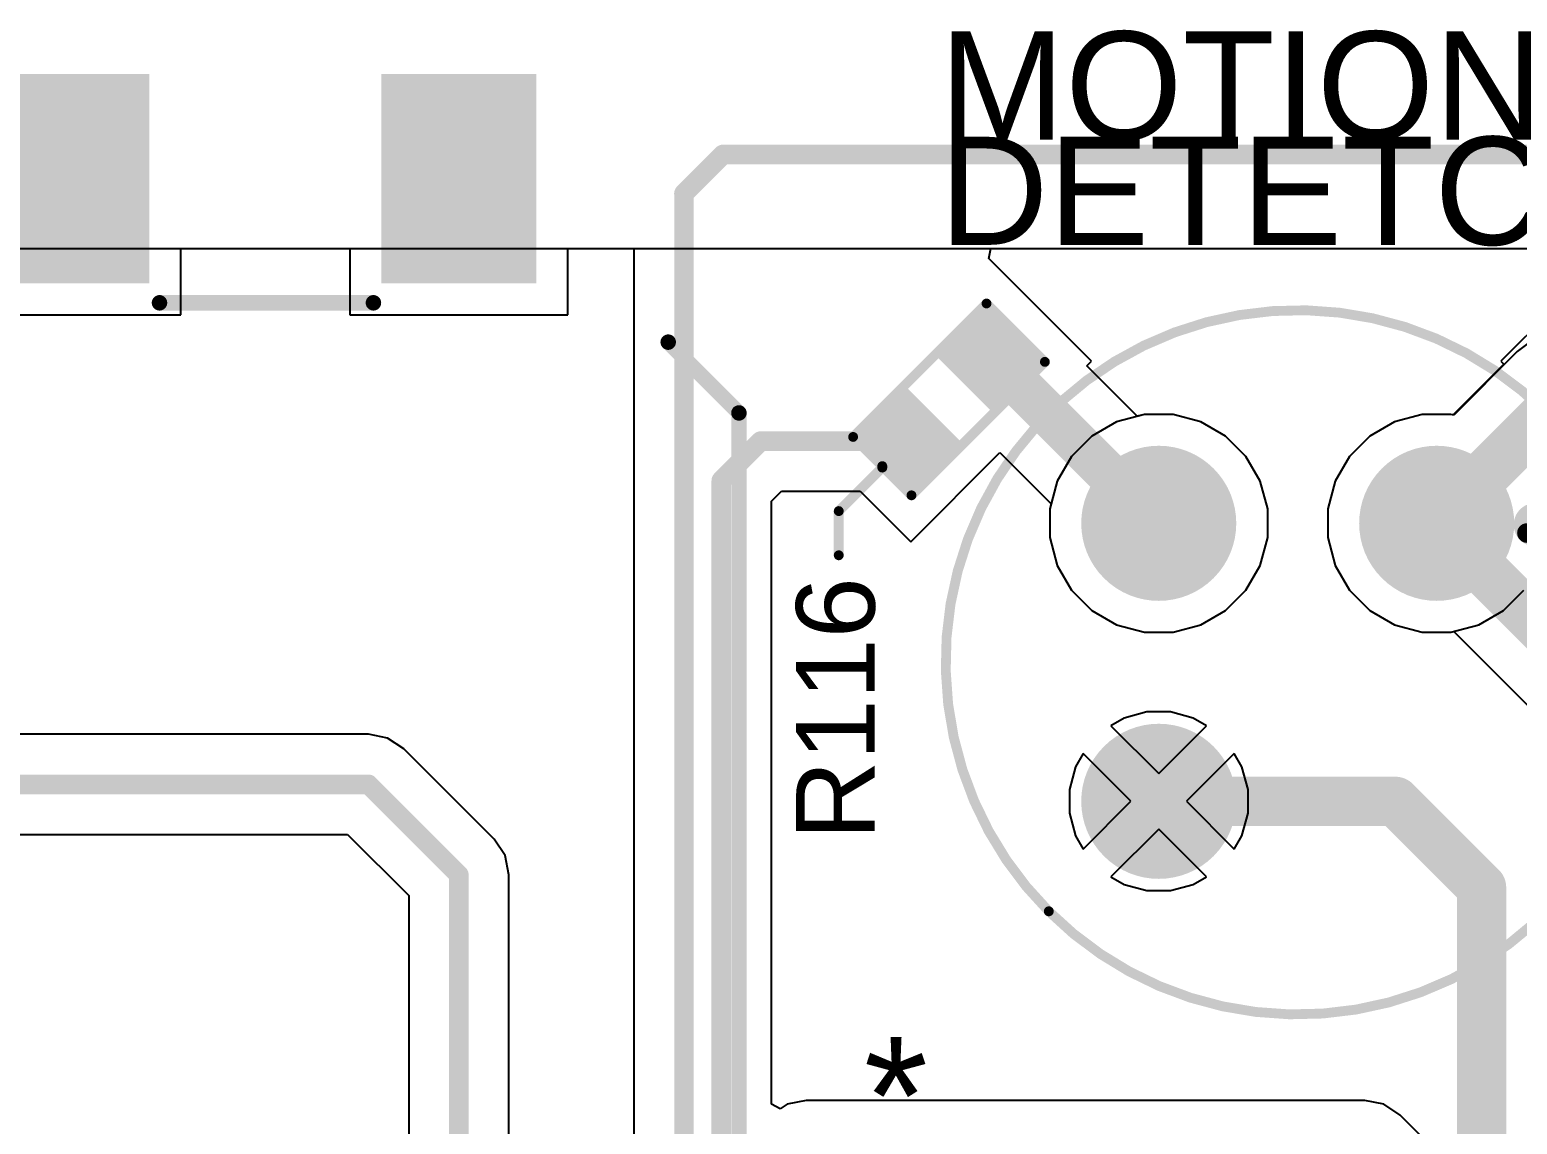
# Model space of a CAD drawing. Header units: millimetres. Extents: x -3 to 5437, y -3 to 5435.
# Drawn here: x 164.26 to 183.49, y 107.13 to 121.27 of the extents above; entities that cross this region are included whole.
import ezdxf

# ---------------------------------------------------------------- set-up
doc = ezdxf.new("R2010")
doc.units = ezdxf.units.MM
for name, color, linetype in [('BottomLayer', 5, 'Continuous'), ('BottomSolder', 6, 'Continuous'), ('MultiLayer', 9, 'Continuous'), ('PadHoleLayer', 156, 'Continuous'), ('TopLayer', 1, 'Continuous'), ('TopOverlay', 2, 'Continuous'), ('TopPaste', 8, 'Continuous'), ('TopSolder', 216, 'Continuous')]:
    doc.layers.add(name, color=color, linetype=linetype)
doc.styles.add('Arial', font='', dxfattribs={"height": 0.2})
doc.styles.get('Arial').set_extended_font_data('Arial')

# ---------------------------------------------------------------- blocks, each defined once
blk = doc.blocks.new('R___0603_253')
at = {"layer": 'TopLayer'}
for points in [[(-0.381, 0.4445), (-0.381, -0.4445), (-1.143, -0.4445), (-1.143, 0.4445)], [(1.143, 0.4445), (1.143, -0.4445), (0.381, -0.4445), (0.381, 0.4445)]]:
    blk.add_hatch(color=1, dxfattribs=at).paths.add_polyline_path(points)
at = {"layer": 'TopPaste'}
for points in [[(-0.381, 0.4445), (-0.381, -0.4445), (-1.143, -0.4445), (-1.143, 0.4445)], [(1.143, 0.4445), (1.143, -0.4445), (0.381, -0.4445), (0.381, 0.4445)]]:
    blk.add_hatch(color=8, dxfattribs=at).paths.add_polyline_path(points)
at = {"layer": 'TopSolder'}
for points in [[(-0.2794, 0.5461), (-0.2794, -0.5461), (-1.2446, -0.5461), (-1.2446, 0.5461)], [(1.2446, 0.5461), (1.2446, -0.5461), (0.2794, -0.5461), (0.2794, 0.5461)]]:
    blk.add_hatch(color=216, dxfattribs=at).paths.add_polyline_path(points)
at = {"layer": 'TopOverlay', "const_width": 0.127}
for points in [[(1.2192, 0.5334), (-1.2192, 0.5334)], [(-1.2192, -0.5334), (-1.2192, 0.5334)], [(1.2192, -0.5334), (1.2192, 0.5334)], [(1.2192, -0.5334), (-1.2192, -0.5334)]]:
    blk.add_lwpolyline(points, dxfattribs=at)
at = {"layer": 'TopOverlay', "const_width": 0.0635}
for points in [[(-1.25095, 0.5334, 1), (-1.18745, 0.5334, 1)], [(-1.25095, 0.5334, 1), (-1.18745, 0.5334, 1)], [(1.18745, 0.5334, 1), (1.25095, 0.5334, 1)], [(1.18745, 0.5334, 1), (1.25095, 0.5334, 1)], [(-1.25095, -0.5334, 1), (-1.18745, -0.5334, 1)], [(-1.25095, -0.5334, 1), (-1.18745, -0.5334, 1)], [(1.18745, -0.5334, 1), (1.25095, -0.5334, 1)], [(1.18745, -0.5334, 1), (1.25095, -0.5334, 1)]]:
    blk.add_lwpolyline(points, format="xyb", close=True, dxfattribs=at)
blk = doc.blocks.new('AS312_283')
at = {"layer": 'BottomLayer'}
h = blk.add_hatch(color=5, dxfattribs=at)
edge = h.paths.add_edge_path()
edge.add_arc((-2.54, 1.27), 0.9, 0, 360)
h = blk.add_hatch(color=5, dxfattribs=at)
edge = h.paths.add_edge_path()
edge.add_arc((2.54, 1.27), 0.9, 0, 360)
h = blk.add_hatch(color=5, dxfattribs=at)
edge = h.paths.add_edge_path()
edge.add_arc((0, -1.27), 0.9, 0, 360)
at = {"layer": 'BottomSolder'}
h = blk.add_hatch(color=6, dxfattribs=at)
edge = h.paths.add_edge_path()
edge.add_arc((-2.54, 1.27), 1.002, 0, 360)
h = blk.add_hatch(color=6, dxfattribs=at)
edge = h.paths.add_edge_path()
edge.add_arc((2.54, 1.27), 1.002, 0, 360)
h = blk.add_hatch(color=6, dxfattribs=at)
edge = h.paths.add_edge_path()
edge.add_arc((0, -1.27), 1.002, 0, 360)
at = {"layer": 'MultiLayer'}
h = blk.add_hatch(color=9, dxfattribs=at)
edge = h.paths.add_edge_path()
edge.add_arc((-2.54, 1.27), 0.9, 0, 360)
h = blk.add_hatch(color=9, dxfattribs=at)
edge = h.paths.add_edge_path()
edge.add_arc((2.54, 1.27), 0.9, 0, 360)
h = blk.add_hatch(color=9, dxfattribs=at)
edge = h.paths.add_edge_path()
edge.add_arc((0, -1.27), 0.9, 0, 360)
at = {"layer": 'PadHoleLayer'}
h = blk.add_hatch(color=156, dxfattribs=at)
edge = h.paths.add_edge_path()
edge.add_arc((-2.54, 1.27), 0.45, 0, 360)
h = blk.add_hatch(color=156, dxfattribs=at)
edge = h.paths.add_edge_path()
edge.add_arc((2.54, 1.27), 0.45, 0, 360)
h = blk.add_hatch(color=156, dxfattribs=at)
edge = h.paths.add_edge_path()
edge.add_arc((0, -1.27), 0.45, 0, 360)
at = {"layer": 'TopLayer'}
h = blk.add_hatch(color=1, dxfattribs=at)
edge = h.paths.add_edge_path()
edge.add_arc((-2.54, 1.27), 0.9, 0, 360)
h = blk.add_hatch(color=1, dxfattribs=at)
edge = h.paths.add_edge_path()
edge.add_arc((2.54, 1.27), 0.9, 0, 360)
h = blk.add_hatch(color=1, dxfattribs=at)
edge = h.paths.add_edge_path()
edge.add_arc((0, -1.27), 0.9, 0, 360)
at = {"layer": 'TopSolder'}
h = blk.add_hatch(color=216, dxfattribs=at)
edge = h.paths.add_edge_path()
edge.add_arc((-2.54, 1.27), 1.002, 0, 360)
h = blk.add_hatch(color=216, dxfattribs=at)
edge = h.paths.add_edge_path()
edge.add_arc((2.54, 1.27), 1.002, 0, 360)
h = blk.add_hatch(color=216, dxfattribs=at)
edge = h.paths.add_edge_path()
edge.add_arc((0, -1.27), 1.002, 0, 360)
at = {"layer": 'TopOverlay'}
for points, const_width in [([(4.55, 1.27, 1), (-4.55, 1.27, 1)], 0.127), ([(-3.503, 5.448, 1), (-3.439, 5.448, 1)], 0.0635), ([(-3.503, 5.448, 1), (-3.439, 5.448, 1)], 0.0635), ([(-2.879, 4.824, 1), (-2.815, 4.824, 1)], 0.0635), ([(-4.21, 4.741, 1), (-4.147, 4.741, 1)], 0.0635), ([(-4.21, 4.741, 1), (-4.146, 4.741, 1)], 0.0635), ([(-3.588, 4.115, 1), (-3.524, 4.115, 1)], 0.0635), ([(-3.277, 2.184, 1), (-3.581, 2.184, 1)], 0.254), ([(-3.645, 2.184, 1), (-3.518, 2.184, 1)], 0.127), ([(-3.34, 2.184, 1), (-3.213, 2.184, 1)], 0.127), ([(-4.582, 1.27, 1), (-4.518, 1.27, 1)], 0.0635), ([(4.518, 1.27, 1), (4.582, 1.27, 1)], 0.0635)]:
    blk.add_lwpolyline(points, format="xyb", close=True, dxfattribs=dict(at, const_width=const_width))
at = {"layer": 'TopOverlay', "const_width": 0.127}
for points in [[(-3.471, 5.448), (-4.178, 4.741)], [(-2.847, 4.824), (-3.471, 5.448)], [(-3.556, 4.115), (-4.179, 4.741)]]:
    blk.add_lwpolyline(points, dxfattribs=at)
blk = doc.blocks.new('TL3300CF160Q_420')
at = {"layer": 'TopLayer'}
for points in [[(-6.5, 1.6), (-9, 1.6), (-9, 3.4), (-6.5, 3.4)], [(9, 1.6), (6.5, 1.6), (6.5, 3.4), (9, 3.4)], [(-6.5, -3.4), (-9, -3.4), (-9, -1.6), (-6.5, -1.6)], [(9, -3.4), (6.5, -3.4), (6.5, -1.6), (9, -1.6)]]:
    blk.add_hatch(color=1, dxfattribs=at).paths.add_polyline_path(points)
at = {"layer": 'TopPaste'}
for points in [[(-6.5, 1.6), (-9, 1.6), (-9, 3.4), (-6.5, 3.4)], [(9, 1.6), (6.5, 1.6), (6.5, 3.4), (9, 3.4)], [(-6.5, -3.4), (-9, -3.4), (-9, -1.6), (-6.5, -1.6)], [(9, -3.4), (6.5, -3.4), (6.5, -1.6), (9, -1.6)]]:
    blk.add_hatch(color=8, dxfattribs=at).paths.add_polyline_path(points)
at = {"layer": 'TopSolder'}
for points in [[(-6.398, 1.498), (-9.102, 1.498), (-9.102, 3.502), (-6.398, 3.502)], [(9.102, 1.498), (6.398, 1.498), (6.398, 3.502), (9.102, 3.502)], [(-6.398, -3.502), (-9.102, -3.502), (-9.102, -1.498), (-6.398, -1.498)], [(9.102, -3.502), (6.398, -3.502), (6.398, -1.498), (9.102, -1.498)]]:
    blk.add_hatch(color=216, dxfattribs=at).paths.add_polyline_path(points)
at = {"layer": 'TopOverlay', "const_width": 0.2}
for points in [[(-4.724, 6.121), (-5.639, 5.207)], [(-4.724, 6.121), (4.724, 6.121)], [(4.724, 6.121), (5.639, 5.207)], [(-6.121, 1.342), (-6.121, -1.295)], [(6.147, 1.368), (6.147, -1.397)], [(-5.639, -5.207), (-4.724, -6.121)], [(5.639, -5.207), (4.724, -6.121)], [(-4.724, -6.121), (4.724, -6.121)]]:
    blk.add_lwpolyline(points, dxfattribs=at)
at = {"layer": 'TopOverlay'}
for points, const_width in [([(-4.774, 6.121, 1), (-4.674, 6.121, 1)], 0.1), ([(-4.774, 6.121, 1), (-4.674, 6.121, 1)], 0.1), ([(4.674, 6.121, 1), (4.774, 6.121, 1)], 0.1), ([(4.674, 6.121, 1), (4.774, 6.121, 1)], 0.1), ([(-5.689, 5.207, 1), (-5.589, 5.207, 1)], 0.1), ([(5.589, 5.207, 1), (5.689, 5.207, 1)], 0.1), ([(-8.43, 0.993, 1), (-8.97, 0.993, 1)], 0.254), ([(-6.171, 1.342, 1), (-6.071, 1.342, 1)], 0.1), ([(6.097, 1.368, 1), (6.197, 1.368, 1)], 0.1), ([(-9.034, 0.993, 1), (-8.907, 0.993, 1)], 0.127), ([(-8.494, 0.993, 1), (-8.367, 0.993, 1)], 0.127), ([(-6.171, -1.295, 1), (-6.071, -1.295, 1)], 0.1), ([(6.097, -1.397, 1), (6.197, -1.397, 1)], 0.1), ([(-5.689, -5.207, 1), (-5.589, -5.207, 1)], 0.1), ([(5.589, -5.207, 1), (5.689, -5.207, 1)], 0.1), ([(-4.774, -6.121, 1), (-4.674, -6.121, 1)], 0.1), ([(-4.774, -6.121, 1), (-4.674, -6.121, 1)], 0.1), ([(4.674, -6.121, 1), (4.774, -6.121, 1)], 0.1), ([(4.674, -6.121, 1), (4.774, -6.121, 1)], 0.1)]:
    blk.add_lwpolyline(points, format="xyb", close=True, dxfattribs=dict(at, const_width=const_width))

msp = doc.modelspace()

# ---------------------------------------------------------------- linework, layer by layer
at = {"layer": 'BottomLayer'}
for p, q in [((96.214, 118.443), (196.692, 118.443)), ((183.488, 117.112), (182.669, 116.293)), ((183.66, 117.244), (183.488, 117.112)), ((178.312, 116.206), (177.991, 116.021)), ((178.67, 116.302), (178.312, 116.206)), ((179.041, 116.302), (178.67, 116.302)), ((179.399, 116.206), (179.041, 116.302)), ((179.72, 116.021), (179.399, 116.206)), ((181.904, 116.206), (181.583, 116.021)), ((182.262, 116.302), (181.904, 116.206)), ((182.633, 116.302), (182.262, 116.302)), ((182.669, 116.293), (182.633, 116.302)), ((177.991, 116.021), (177.729, 115.759)), ((179.982, 115.759), (179.72, 116.021)), ((181.583, 116.021), (181.321, 115.759)), ((177.729, 115.759), (177.544, 115.438)), ((180.168, 115.438), (179.982, 115.759)), ((181.321, 115.759), (181.136, 115.438)), ((177.544, 115.438), (177.448, 115.08)), ((180.264, 115.08), (180.168, 115.438)), ((181.136, 115.438), (181.04, 115.08)), ((177.448, 115.08), (177.448, 114.709)), ((180.264, 114.709), (180.264, 115.08)), ((181.04, 115.08), (181.04, 114.709)), ((177.448, 114.709), (177.544, 114.351)), ((180.168, 114.351), (180.264, 114.709)), ((181.04, 114.709), (181.136, 114.351)), ((177.544, 114.351), (177.729, 114.03)), ((179.982, 114.03), (180.168, 114.351)), ((181.136, 114.351), (181.321, 114.03)), ((177.729, 114.03), (177.991, 113.768)), ((179.72, 113.768), (179.982, 114.03)), ((181.321, 114.03), (181.583, 113.768)), ((183.312, 113.768), (183.574, 114.03)), ((177.991, 113.768), (178.312, 113.582)), ((179.399, 113.582), (179.72, 113.768)), ((181.583, 113.768), (181.904, 113.582)), ((182.991, 113.582), (183.312, 113.768)), ((178.312, 113.582), (178.67, 113.486)), ((178.67, 113.486), (179.041, 113.486)), ((179.041, 113.486), (179.399, 113.582)), ((181.904, 113.582), (182.262, 113.486)), ((182.262, 113.486), (182.633, 113.486)), ((182.633, 113.486), (182.991, 113.582)), ((178.41, 112.378), (178.238, 112.278)), ((178.238, 112.278), (178.856, 111.661)), ((178.704, 112.456), (178.41, 112.378)), ((179.007, 112.456), (178.704, 112.456)), ((178.856, 111.661), (179.473, 112.278)), ((179.301, 112.378), (179.007, 112.456)), ((179.473, 112.278), (179.301, 112.378)), ((177.879, 111.919), (177.78, 111.748)), ((178.496, 111.302), (177.879, 111.919)), ((179.832, 111.919), (179.215, 111.302)), ((179.931, 111.748), (179.832, 111.919)), ((177.78, 111.748), (177.702, 111.454)), ((180.01, 111.454), (179.931, 111.748)), ((177.702, 111.454), (177.702, 111.15)), ((180.01, 111.15), (180.01, 111.454)), ((177.702, 111.15), (177.78, 110.857)), ((177.879, 110.685), (178.496, 111.302)), ((179.215, 111.302), (179.832, 110.685)), ((179.931, 110.857), (180.01, 111.15)), ((178.856, 110.943), (178.238, 110.326)), ((179.473, 110.326), (178.856, 110.943)), ((177.78, 110.857), (177.879, 110.685)), ((179.832, 110.685), (179.931, 110.857)), ((178.238, 110.326), (178.41, 110.227)), ((178.41, 110.227), (178.704, 110.148)), ((179.007, 110.148), (179.301, 110.227)), ((179.301, 110.227), (179.473, 110.326)), ((178.704, 110.148), (179.007, 110.148))]:
    msp.add_line(p, q, dxfattribs=at)
at = {"layer": 'BottomLayer', "const_width": 0.635}
msp.add_lwpolyline([(182.448, 114.894), (184.077, 116.523)], dxfattribs=at)
at = {"layer": 'BottomLayer', "const_width": 0.318}
msp.add_lwpolyline([(182.289, 114.894, 1), (182.606, 114.894, 1)], format="xyb", close=True, dxfattribs=at)
at = {"layer": 'TopLayer'}
for p, q in [((166.217, 117.588), (166.217, 118.443)), ((166.217, 118.443), (168.401, 118.443)), ((168.401, 118.443), (168.401, 117.588)), ((171.217, 117.588), (171.217, 118.443)), ((171.217, 118.443), (172.072, 118.443)), ((172.072, 118.443), (172.072, 104.199)), ((176.658, 118.316), (176.685, 118.443)), ((176.685, 118.443), (184.582, 118.443)), ((177.986, 116.989), (176.658, 118.316)), ((184.608, 118.316), (183.279, 116.988)), ((163.401, 117.588), (166.217, 117.588)), ((168.401, 117.588), (171.217, 117.588)), ((177.927, 116.93), (177.986, 116.989)), ((178.579, 116.278), (177.927, 116.93)), ((183.317, 116.95), (182.662, 116.295)), ((183.279, 116.988), (183.317, 116.95)), ((178.67, 116.302), (178.579, 116.278)), ((179.041, 116.302), (178.67, 116.302)), ((179.399, 116.206), (179.041, 116.302)), ((179.72, 116.021), (179.399, 116.206)), ((181.904, 116.206), (181.583, 116.021)), ((182.262, 116.302), (181.904, 116.206)), ((182.633, 116.302), (182.262, 116.302)), ((182.662, 116.295), (182.633, 116.302)), ((179.982, 115.759), (179.72, 116.021)), ((181.583, 116.021), (181.321, 115.759)), ((175.651, 114.654), (176.804, 115.807)), ((176.804, 115.807), (177.465, 115.145)), ((180.168, 115.438), (179.982, 115.759)), ((181.321, 115.759), (181.136, 115.438)), ((180.264, 115.08), (180.168, 115.438)), ((181.136, 115.438), (181.04, 115.08)), ((173.85, 115.179), (173.98, 115.309)), ((173.85, 107.388), (173.85, 115.179)), ((173.98, 115.309), (174.996, 115.309)), ((174.996, 115.309), (175.651, 114.654)), ((177.465, 115.145), (177.448, 115.08)), ((177.448, 115.08), (177.448, 114.709)), ((180.264, 114.709), (180.264, 115.08)), ((181.04, 115.08), (181.04, 114.709)), ((177.448, 114.709), (177.544, 114.351)), ((180.168, 114.351), (180.264, 114.709)), ((181.04, 114.709), (181.136, 114.351)), ((177.544, 114.351), (177.729, 114.03)), ((179.982, 114.03), (180.168, 114.351)), ((181.136, 114.351), (181.321, 114.03)), ((177.729, 114.03), (177.991, 113.768)), ((179.72, 113.768), (179.982, 114.03)), ((181.321, 114.03), (181.583, 113.768)), ((177.991, 113.768), (178.312, 113.582)), ((179.399, 113.582), (179.72, 113.768)), ((181.583, 113.768), (181.904, 113.582)), ((178.312, 113.582), (178.67, 113.486)), ((178.67, 113.486), (179.041, 113.486)), ((179.041, 113.486), (179.399, 113.582)), ((181.904, 113.582), (182.262, 113.486)), ((182.262, 113.486), (182.633, 113.486)), ((182.633, 113.486), (182.669, 113.496)), ((182.669, 113.496), (183.949, 112.215)), ((178.41, 112.378), (178.238, 112.278)), ((178.238, 112.278), (178.856, 111.661)), ((178.704, 112.456), (178.41, 112.378)), ((179.007, 112.456), (178.704, 112.456)), ((178.856, 111.661), (179.473, 112.278)), ((179.301, 112.378), (179.007, 112.456)), ((179.473, 112.278), (179.301, 112.378)), ((168.641, 112.168), (112.668, 112.168)), ((168.889, 112.119), (168.641, 112.168)), ((169.099, 111.979), (168.889, 112.119)), ((170.267, 110.811), (169.099, 111.979)), ((177.879, 111.919), (177.78, 111.748)), ((178.496, 111.302), (177.879, 111.919)), ((179.832, 111.919), (179.215, 111.302)), ((179.931, 111.748), (179.832, 111.919)), ((177.78, 111.748), (177.702, 111.454)), ((180.01, 111.454), (179.931, 111.748)), ((177.702, 111.454), (177.702, 111.15)), ((180.01, 111.15), (180.01, 111.454)), ((177.702, 111.15), (177.78, 110.857)), ((177.879, 110.685), (178.496, 111.302)), ((179.215, 111.302), (179.832, 110.685)), ((179.931, 110.857), (180.01, 111.15)), ((178.856, 110.943), (178.238, 110.326)), ((179.473, 110.326), (178.856, 110.943)), ((132.804, 110.873), (168.373, 110.873)), ((168.373, 110.873), (169.162, 110.085)), ((170.407, 110.601), (170.267, 110.811)), ((177.78, 110.857), (177.879, 110.685)), ((179.832, 110.685), (179.931, 110.857)), ((170.457, 110.353), (170.407, 110.601)), ((170.457, 105.604), (170.457, 110.353)), ((178.238, 110.326), (178.41, 110.227)), ((178.41, 110.227), (178.704, 110.148)), ((179.007, 110.148), (179.301, 110.227)), ((179.301, 110.227), (179.473, 110.326)), ((169.162, 110.085), (169.162, 105.604)), ((178.704, 110.148), (179.007, 110.148)), ((173.962, 107.328), (173.85, 107.388)), ((174.052, 107.389), (173.962, 107.328)), ((174.3, 107.438), (174.052, 107.389)), ((181.519, 107.438), (174.3, 107.438)), ((181.767, 107.389), (181.519, 107.438)), ((181.977, 107.248), (181.767, 107.389)), ((182.547, 106.678), (181.977, 107.248))]:
    msp.add_line(p, q, dxfattribs=at)
for points, const_width in [([(172.72, 119.155), (173.225, 119.66)], 0.254), ([(173.225, 119.66), (187.83, 119.66)], 0.254), ([(172.72, 99.427), (172.72, 119.155)], 0.254), ([(176.684, 117.034), (176.7, 117.034)], 0.559), ([(176.7, 117.034), (178.839, 114.894)], 0.559), ([(182.448, 114.903), (184.577, 117.032)], 0.635), ([(173.202, 115.447), (173.711, 115.956)], 0.254), ([(173.711, 115.956), (175.606, 115.956)], 0.254), ([(173.202, 99.227), (173.202, 115.447)], 0.254), ([(178.839, 114.894), (178.856, 114.894)], 0.559), ([(182.448, 114.894), (182.448, 114.903)], 0.635), ([(182.448, 114.894), (184.782, 112.56)], 0.635), ([(112.668, 111.521), (168.641, 111.521)], 0.254), ([(168.641, 111.521), (169.809, 110.353)], 0.254), ([(178.856, 111.302), (181.915, 111.302)], 0.635), ([(181.915, 111.302), (183.029, 110.189)], 0.635), ([(169.809, 103.846), (169.809, 110.353)], 0.254), ([(183.029, 104.937), (183.029, 110.189)], 0.635)]:
    msp.add_lwpolyline(points, dxfattribs=dict(at, const_width=const_width))
for points, const_width in [([(173.161, 119.66, 1), (173.288, 119.66, 1)], 0.127), ([(173.161, 119.66, 1), (173.288, 119.66, 1)], 0.127), ([(172.656, 119.155, 1), (172.783, 119.155, 1)], 0.127), ([(172.656, 119.155, 1), (172.783, 119.155, 1)], 0.127), ([(176.544, 117.034, 1), (176.823, 117.034, 1)], 0.279), ([(176.56, 117.034, 1), (176.84, 117.034, 1)], 0.279), ([(176.56, 117.034, 1), (176.84, 117.034, 1)], 0.279), ([(173.648, 115.956, 1), (173.775, 115.956, 1)], 0.127), ([(173.648, 115.956, 1), (173.775, 115.956, 1)], 0.127), ([(175.543, 115.956, 1), (175.67, 115.956, 1)], 0.127), ([(173.139, 115.447, 1), (173.266, 115.447, 1)], 0.127), ([(173.139, 115.447, 1), (173.266, 115.447, 1)], 0.127), ([(178.7, 114.894, 1), (178.979, 114.894, 1)], 0.279), ([(178.7, 114.894, 1), (178.979, 114.894, 1)], 0.279), ([(178.716, 114.894, 1), (178.995, 114.894, 1)], 0.279), ([(182.289, 114.903, 1), (182.606, 114.903, 1)], 0.318), ([(182.289, 114.903, 1), (182.606, 114.903, 1)], 0.318), ([(182.289, 114.894, 1), (182.606, 114.894, 1)], 0.318), ([(182.289, 114.894, 1), (182.606, 114.894, 1)], 0.318), ([(168.578, 111.521, 1), (168.705, 111.521, 1)], 0.127), ([(168.578, 111.521, 1), (168.705, 111.521, 1)], 0.127), ([(178.697, 111.302, 1), (179.014, 111.302, 1)], 0.318), ([(181.757, 111.302, 1), (182.074, 111.302, 1)], 0.318), ([(181.757, 111.302, 1), (182.074, 111.302, 1)], 0.318), ([(169.746, 110.353, 1), (169.873, 110.353, 1)], 0.127), ([(169.746, 110.353, 1), (169.873, 110.353, 1)], 0.127), ([(182.87, 110.189, 1), (183.188, 110.189, 1)], 0.318), ([(182.87, 110.189, 1), (183.188, 110.189, 1)], 0.318)]:
    msp.add_lwpolyline(points, format="xyb", close=True, dxfattribs=dict(at, const_width=const_width))
at = {"layer": 'TopOverlay', "const_width": 0.127}
for points in [[(174.72, 115.052), (175.283, 115.614)], [(175.283, 115.614), (175.283, 115.633)], [(174.72, 114.481), (174.72, 115.052)]]:
    msp.add_lwpolyline(points, dxfattribs=at)
at = {"layer": 'TopOverlay', "const_width": 0.0635}
for points in [[(175.251, 115.633, 1), (175.315, 115.633, 1)], [(175.251, 115.614, 1), (175.315, 115.614, 1)], [(175.251, 115.614, 1), (175.315, 115.614, 1)], [(174.688, 115.052, 1), (174.752, 115.052, 1)], [(174.688, 115.052, 1), (174.752, 115.052, 1)], [(174.688, 114.481, 1), (174.752, 114.481, 1)]]:
    msp.add_lwpolyline(points, format="xyb", close=True, dxfattribs=at)

# ---------------------------------------------------------------- block references
for name, p, rotation in [('TL3300CF160Q_420', (167.309, 111.596), 90), ('AS312_283', (179.754, 113.996), 225), ('R___0603_253', (176.145, 116.495), 225)]:
    msp.add_blockref(name, p, dxfattribs=dict(rotation=rotation))

# ---------------------------------------------------------------- texts
at = {"layer": 'TopOverlay', "style": 'Arial'}
for s, height, rotation, p in [('MOTION', 1.397, 360, (176.021, 119.853)), ('DETETCTION', 1.397, 360, (176.021, 118.492)), ('R116', 1.016, 90, (175.185, 110.804))]:
    msp.add_text(s, height=height, rotation=rotation, dxfattribs=at).set_placement(p)
msp.add_text('*', height=1.524, dxfattribs=at).set_placement((175.044, 106.734))

doc.saveas('drawing.dxf')
